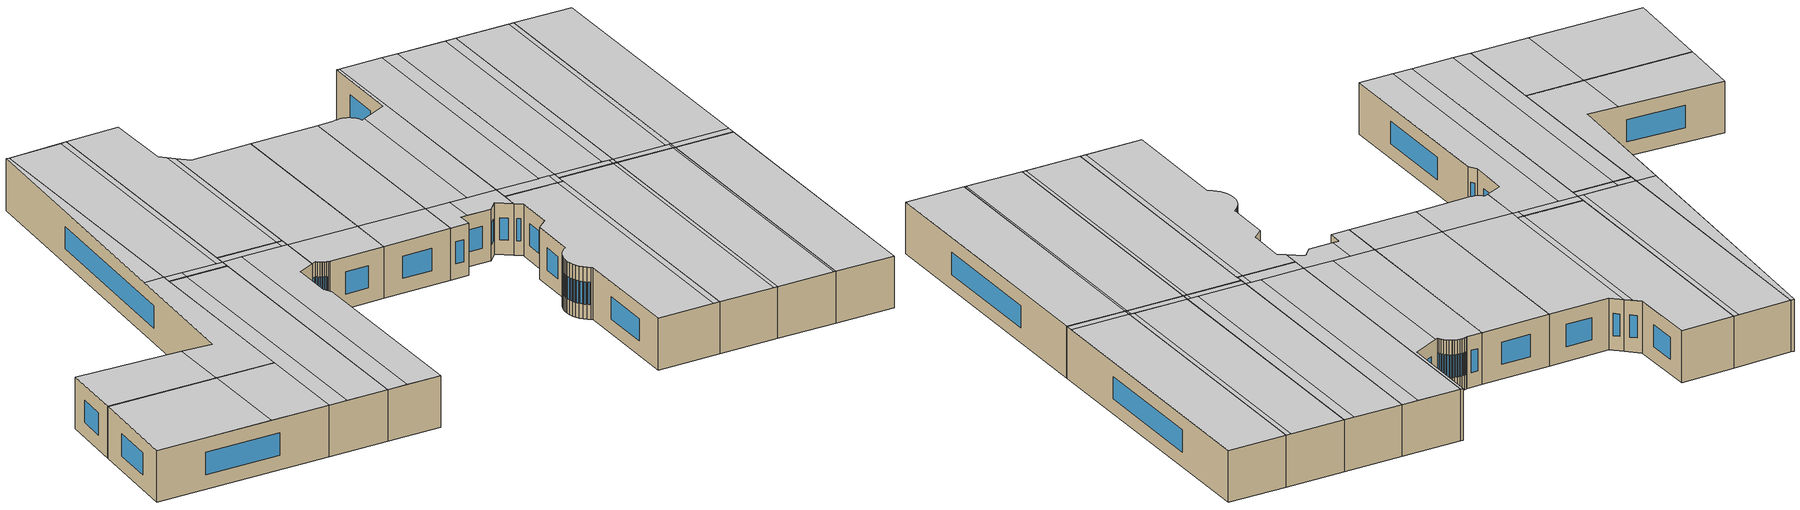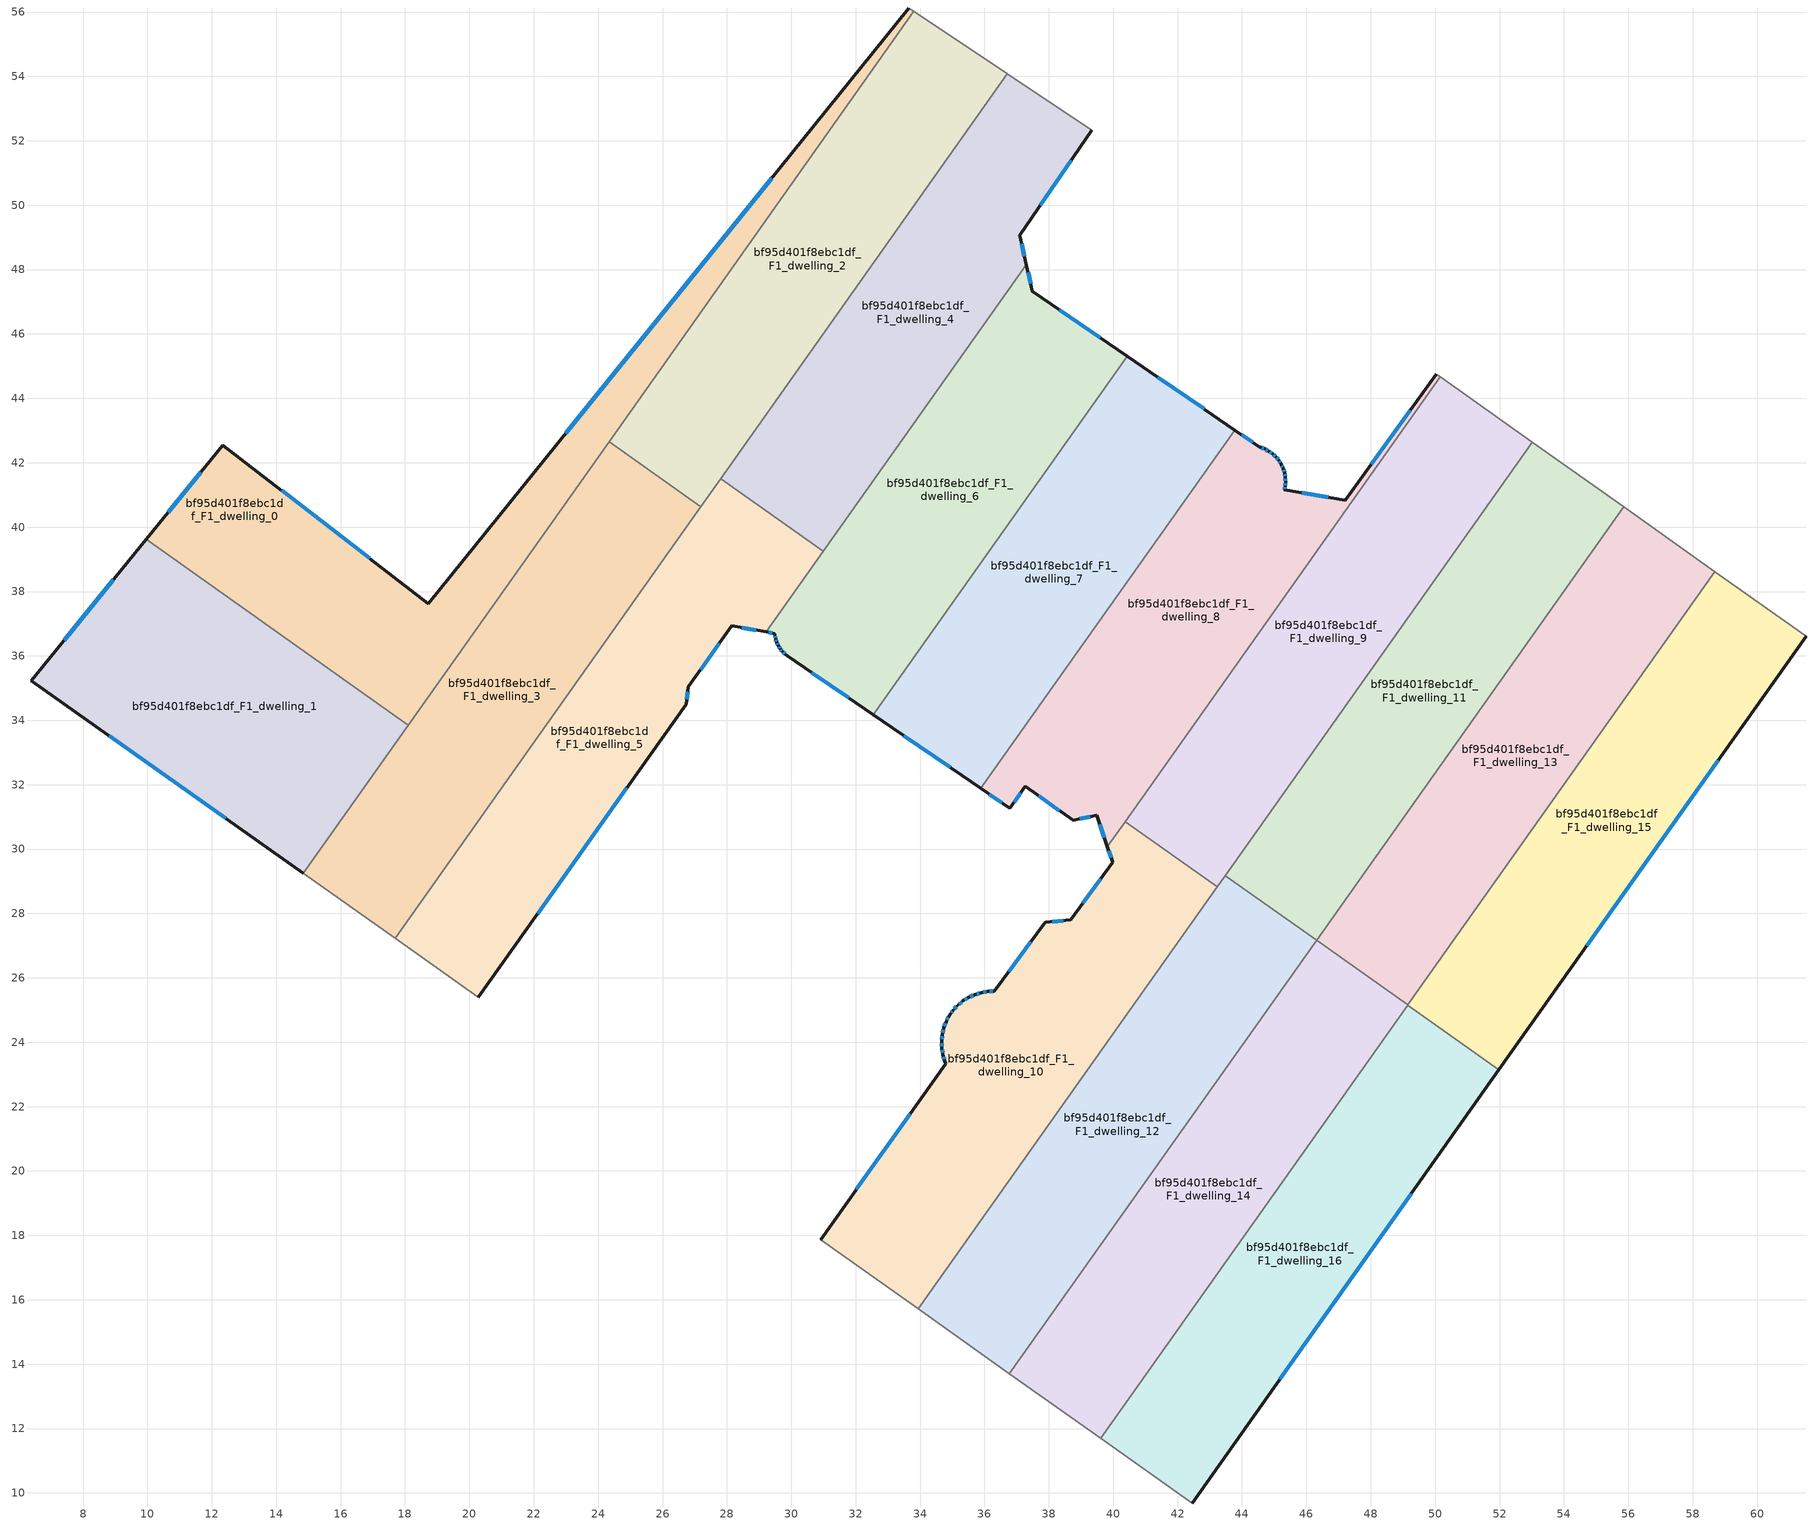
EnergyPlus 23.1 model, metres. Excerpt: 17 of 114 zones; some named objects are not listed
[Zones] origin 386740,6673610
bf95d401f8ebc1df_F1_dwelling_0
 floor to bf95d401f8ebc1df_F0_dwelling_0 (EU_floor_Construction): 33.81,56.02 18.1,33.85 9.96,39.62 12.34,42.55 18.73,37.63 33.65,56.13 z3
 wall outside (EU_wall_Construction): 33.65,56.13 18.73,37.63 12.34,42.55 9.96,39.62 z3:6
 wall adiabatic (EU_wall_Construction): 33.81,56.02 33.65,56.13 z3:6
 wall to bf95d401f8ebc1df_F1_dwelling_1 (EU_wall_Construction): 9.96,39.62 18.1,33.85 z3:6
 wall to bf95d401f8ebc1df_F1_dwelling_2 (EU_wall_Construction): 24.34,42.65 33.81,56.02 z3:6
 wall to bf95d401f8ebc1df_F1_dwelling_3 (EU_wall_Construction): 18.1,33.85 24.34,42.65 z3:6
 window (EU_Window_Construction): 29.39,50.84 22.99,42.91 / 11.66,41.71 10.64,40.46 / 16.9,39.03 14.17,41.14 z3.86:5.14
 ceiling to bf95d401f8ebc1df_F2_dwelling_1 (EU_floor_Construction): 18.1,33.85 24.64,43.07 23.67,43.76 18.73,37.63 17.3,38.73 15.27,35.86 z6
 ceiling to bf95d401f8ebc1df_F2_dwelling_8 (EU_floor_Construction): 24.64,43.07 33.81,56.02 33.65,56.13 23.67,43.76 z6
 ceiling to bf95d401f8ebc1df_F2_dwelling_0 (EU_floor_Construction): 15.27,35.86 17.3,38.73 12.34,42.55 9.96,39.62 z6
bf95d401f8ebc1df_F1_dwelling_1
 floor to bf95d401f8ebc1df_F0_dwelling_1 (EU_floor_Construction): 18.1,33.85 14.84,29.25 6.4,35.23 9.96,39.62 z3
 wall outside (EU_wall_Construction): 9.96,39.62 6.4,35.23 14.84,29.25 z3:6
 wall to bf95d401f8ebc1df_F1_dwelling_3 (EU_wall_Construction): 14.84,29.25 18.1,33.85 z3:6
 window (EU_Window_Construction): 8.94,38.37 7.42,36.49 / 8.81,33.52 12.43,30.96 z3.86:5.14
 ceiling to bf95d401f8ebc1df_F2_dwelling_0 (EU_floor_Construction): 12.01,31.26 15.27,35.86 9.96,39.62 6.4,35.23 z6
 ceiling to bf95d401f8ebc1df_F2_dwelling_1 (EU_floor_Construction): 14.84,29.25 18.1,33.85 15.27,35.86 12.01,31.26 z6
bf95d401f8ebc1df_F1_dwelling_10
 floor to bf95d401f8ebc1df_F0_dwelling_10 (EU_floor_Construction): 43.23,28.82 33.94,15.72 30.91,17.86 34.8,23.33 34.77,23.41 34.71,23.61 34.68,23.82 34.67,24.03 34.69,24.24 34.73,24.44 34.81,24.64 34.91,24.82 34.94,24.87 35.03,25 35.17,25.15 35.33,25.28 35.51,25.39 35.7,25.48 35.9,25.54 36.11,25.58 36.31,25.58 37.89,27.73 38.68,27.8 39.98,29.59 39.82,30.08 40.37,30.85 z3
 wall outside (EU_wall_Construction): 39.82,30.08 39.98,29.59 38.68,27.8 37.89,27.73 36.31,25.58 36.11,25.58 35.9,25.54 35.7,25.48 35.51,25.39 35.33,25.28 35.17,25.15 35.03,25 34.94,24.87 34.91,24.82 34.81,24.64 34.73,24.44 34.69,24.24 34.67,24.03 34.68,23.82 34.71,23.61 34.77,23.41 34.8,23.33 30.91,17.86 z3:6
 wall to bf95d401f8ebc1df_F1_dwelling_9 (EU_wall_Construction): 43.23,28.82 40.37,30.85 z3:6
 wall adiabatic (EU_wall_Construction): 30.91,17.86 33.94,15.72 z3:6
 wall to bf95d401f8ebc1df_F1_dwelling_12 (EU_wall_Construction): 33.94,15.72 43.23,28.82 z3:6
 wall to bf95d401f8ebc1df_F1_dwelling_8 (EU_wall_Construction): 40.37,30.85 39.82,30.08 z3:6
 window (EU_Window_Construction): 34.67,23.97 34.67,23.88 / 34.68,24.18 34.67,24.09 / 34.72,24.38 34.7,24.3 / 34.79,24.58 34.76,24.5 / 34.88,24.77 34.84,24.69 / 35,24.96 34.96,24.91 / 35.13,25.11 35.07,25.04 / 35.29,25.24 35.22,25.19 / 35.46,25.36 35.38,25.31 / 35.65,25.46 35.57,25.42 / 35.85,25.52 35.76,25.5 / 36.05,25.57 35.96,25.55 / 36.25,25.58 36.17,25.58 / 37.44,27.12 36.76,26.2 / 38.45,27.78 38.11,27.75 / 39.61,29.08 39.05,28.31 / 39.87,29.94 39.93,29.73 / 33.69,21.77 32.03,19.43 / 34.73,23.56 34.75,23.47 / 34.69,23.76 34.7,23.67 z3.86:5.14
 ceiling to bf95d401f8ebc1df_F2_dwelling_4 (EU_floor_Construction): 33.65,15.92 42.94,29.03 40.37,30.85 39.82,30.08 39.98,29.59 38.68,27.8 37.89,27.73 36.31,25.58 36.11,25.58 35.9,25.54 35.7,25.48 35.51,25.39 35.33,25.28 35.17,25.15 35.03,25 34.94,24.87 34.91,24.82 34.81,24.64 34.73,24.44 34.69,24.24 34.67,24.03 34.68,23.82 34.71,23.61 34.77,23.41 34.8,23.33 30.91,17.86 z6
 ceiling to bf95d401f8ebc1df_F2_dwelling_5 (EU_floor_Construction): 33.94,15.72 43.23,28.82 42.94,29.03 33.65,15.92 z6
bf95d401f8ebc1df_F1_dwelling_11
 floor to bf95d401f8ebc1df_F0_dwelling_11 (EU_floor_Construction): 55.85,40.63 46.32,27.17 43.48,29.18 53.02,42.64 z3
 wall to bf95d401f8ebc1df_F1_dwelling_13 (EU_wall_Construction): 46.32,27.17 55.85,40.63 z3:6
 wall to bf95d401f8ebc1df_F1_dwelling_12 (EU_wall_Construction): 43.48,29.18 46.32,27.17 z3:6
 wall adiabatic (EU_wall_Construction): 55.85,40.63 53.02,42.64 z3:6
 wall to bf95d401f8ebc1df_F1_dwelling_9 (EU_wall_Construction): 53.02,42.64 43.48,29.18 z3:6
 ceiling to bf95d401f8ebc1df_F2_dwelling_13 (EU_floor_Construction): 46.05,27.9 55.33,41 53.02,42.64 43.74,29.54 z6
 ceiling to bf95d401f8ebc1df_F2_dwelling_14 (EU_floor_Construction): 46.57,27.53 55.85,40.63 55.33,41 46.05,27.9 z6
 ceiling to bf95d401f8ebc1df_F2_dwelling_5 (EU_floor_Construction): 46.12,27.31 46.38,27.67 43.74,29.54 43.48,29.18 z6
 ceiling to bf95d401f8ebc1df_F2_dwelling_6 (EU_floor_Construction): 46.32,27.17 46.57,27.53 46.38,27.67 46.12,27.31 z6
bf95d401f8ebc1df_F1_dwelling_12
 floor to bf95d401f8ebc1df_F0_dwelling_12 (EU_floor_Construction): 46.32,27.17 36.78,13.71 33.94,15.72 43.48,29.18 z3
 wall to bf95d401f8ebc1df_F1_dwelling_14 (EU_wall_Construction): 36.78,13.71 46.32,27.17 z3:6
 wall adiabatic (EU_wall_Construction): 33.94,15.72 36.78,13.71 z3:6
 wall to bf95d401f8ebc1df_F1_dwelling_9 (EU_wall_Construction): 43.48,29.18 43.23,28.82 z3:6
 ceiling to bf95d401f8ebc1df_F2_dwelling_5 (EU_floor_Construction): 36.58,13.85 46.12,27.31 43.48,29.18 33.94,15.72 z6
 ceiling to bf95d401f8ebc1df_F2_dwelling_6 (EU_floor_Construction): 36.78,13.71 46.32,27.17 46.12,27.31 36.58,13.85 z6
bf95d401f8ebc1df_F1_dwelling_13
 floor to bf95d401f8ebc1df_F0_dwelling_13 (EU_floor_Construction): 58.69,38.62 49.15,25.16 46.32,27.17 55.85,40.63 z3
 wall to bf95d401f8ebc1df_F1_dwelling_14 (EU_wall_Construction): 46.32,27.17 49.15,25.16 z3:6
 wall adiabatic (EU_wall_Construction): 58.69,38.62 55.85,40.63 z3:6
 wall to bf95d401f8ebc1df_F1_dwelling_15 (EU_wall_Construction): 49.15,25.16 58.69,38.62 z3:6
 ceiling to bf95d401f8ebc1df_F2_dwelling_14 (EU_floor_Construction): 49.15,25.71 58.43,38.81 55.85,40.63 46.57,27.53 z6
 ceiling to bf95d401f8ebc1df_F2_dwelling_15 (EU_floor_Construction): 49.41,25.52 58.69,38.62 58.43,38.81 49.15,25.71 z6
 ceiling to bf95d401f8ebc1df_F2_dwelling_6 (EU_floor_Construction): 49.05,25.23 49.31,25.59 46.57,27.53 46.32,27.17 z6
 ceiling adiabatic (EU_roof_Construction): 49.15,25.16 49.41,25.52 49.31,25.59 49.05,25.23 z6
bf95d401f8ebc1df_F1_dwelling_14
 floor to bf95d401f8ebc1df_F0_dwelling_14 (EU_floor_Construction): 49.15,25.16 39.61,11.7 36.78,13.71 46.32,27.17 z3
 wall adiabatic (EU_wall_Construction): 36.78,13.71 39.61,11.7 z3:6
 wall to bf95d401f8ebc1df_F1_dwelling_16 (EU_wall_Construction): 39.61,11.7 49.14,25.15 z3:6
 wall to bf95d401f8ebc1df_F1_dwelling_15 (EU_wall_Construction): 49.15,25.15 49.15,25.16 z3:6
 ceiling to bf95d401f8ebc1df_F2_dwelling_6 (EU_floor_Construction): 39.52,11.77 49.05,25.23 46.32,27.17 36.78,13.71 z6
 ceiling adiabatic (EU_roof_Construction): 39.61,11.7 49.15,25.16 49.05,25.23 39.52,11.77 z6
bf95d401f8ebc1df_F1_dwelling_15
 floor to bf95d401f8ebc1df_F0_dwelling_15 (EU_floor_Construction): 61.52,36.62 51.98,23.14 49.15,25.15 58.69,38.62 z3
 wall outside (EU_wall_Construction): 51.98,23.14 61.52,36.62 z3:6
 wall to bf95d401f8ebc1df_F1_dwelling_16 (EU_wall_Construction): 49.15,25.15 51.98,23.14 z3:6
 wall adiabatic (EU_wall_Construction): 61.52,36.62 58.69,38.62 z3:6
 window (EU_Window_Construction): 54.71,26.99 58.8,32.77 z3.86:5.14
 ceiling to bf95d401f8ebc1df_F2_dwelling_15 (EU_floor_Construction): 52.24,23.51 61.52,36.62 58.69,38.62 49.41,25.52 z6
 ceiling to bf95d401f8ebc1df_F2_dwelling_7 (EU_floor_Construction): 51.98,23.14 52.24,23.51 49.41,25.52 49.15,25.15 z6
bf95d401f8ebc1df_F1_dwelling_16
 floor to bf95d401f8ebc1df_F0_dwelling_16 (EU_floor_Construction): 51.98,23.14 42.45,9.69 39.61,11.7 49.15,25.15 z3
 wall outside (EU_wall_Construction): 42.45,9.69 51.98,23.14 z3:6
 wall adiabatic (EU_wall_Construction): 39.61,11.7 42.45,9.69 z3:6
 window (EU_Window_Construction): 45.18,13.53 49.26,19.3 z3.86:5.14
 ceiling adiabatic (EU_roof_Construction): 42.45,9.69 51.98,23.14 49.15,25.15 39.61,11.7 z6
bf95d401f8ebc1df_F1_dwelling_2
 floor to bf95d401f8ebc1df_F0_dwelling_2 (EU_floor_Construction): 36.71,54.08 27.19,40.64 24.34,42.66 33.81,56.02 z3
 wall to bf95d401f8ebc1df_F1_dwelling_3 (EU_wall_Construction): 24.34,42.66 27.19,40.64 z3:6
 wall adiabatic (EU_wall_Construction): 36.71,54.08 33.81,56.02 z3:6
 wall to bf95d401f8ebc1df_F1_dwelling_4 (EU_wall_Construction): 27.81,41.51 36.71,54.08 z3:6
 wall to bf95d401f8ebc1df_F1_dwelling_5 (EU_wall_Construction): 27.19,40.64 27.81,41.51 z3:6
 ceiling adiabatic (EU_roof_Construction): 27.2,41.25 36.42,54.27 33.81,56.02 24.64,43.07 z6
 ceiling to bf95d401f8ebc1df_F2_dwelling_9 (EU_floor_Construction): 27.48,41.06 36.71,54.08 36.42,54.27 27.2,41.25 z6
 ceiling to bf95d401f8ebc1df_F2_dwelling_1 (EU_floor_Construction): 25.21,42.04 25.51,42.46 24.64,43.07 24.34,42.65 z6
 ceiling to bf95d401f8ebc1df_F2_dwelling_2 (EU_floor_Construction): 27.19,40.64 27.48,41.06 25.51,42.46 25.21,42.04 z6
bf95d401f8ebc1df_F1_dwelling_3
 floor to bf95d401f8ebc1df_F0_dwelling_3 (EU_floor_Construction): 27.19,40.64 17.69,27.23 14.84,29.25 24.34,42.66 z3
 wall adiabatic (EU_wall_Construction): 14.84,29.25 17.69,27.23 z3:6
 wall to bf95d401f8ebc1df_F1_dwelling_5 (EU_wall_Construction): 17.69,27.23 27.19,40.64 z3:6
 ceiling to bf95d401f8ebc1df_F2_dwelling_2 (EU_floor_Construction): 17.69,27.23 27.19,40.64 25.21,42.04 15.71,28.63 z6
 ceiling to bf95d401f8ebc1df_F2_dwelling_1 (EU_floor_Construction): 15.71,28.63 25.21,42.04 24.34,42.65 14.84,29.25 z6
bf95d401f8ebc1df_F1_dwelling_4
 floor to bf95d401f8ebc1df_F0_dwelling_4 (EU_floor_Construction): 39.34,52.33 37.1,49.07 37.3,48.15 30.99,39.25 27.81,41.51 36.71,54.08 z3
 wall outside (EU_wall_Construction): 37.3,48.15 37.1,49.07 39.34,52.33 z3:6
 wall to bf95d401f8ebc1df_F1_dwelling_5 (EU_wall_Construction): 27.81,41.51 30.99,39.25 z3:6
 wall adiabatic (EU_wall_Construction): 39.34,52.33 36.71,54.08 z3:6
 wall to bf95d401f8ebc1df_F1_dwelling_6 (EU_wall_Construction): 30.99,39.25 37.3,48.15 z3:6
 window (EU_Window_Construction): 37.74,50 38.7,51.39 / 37.24,48.41 37.15,48.81 z3.86:5.14
 ceiling to bf95d401f8ebc1df_F2_dwelling_9 (EU_floor_Construction): 30.71,39.45 37.2,48.61 37.1,49.07 39.34,52.33 36.71,54.08 27.81,41.51 z6
 ceiling to bf95d401f8ebc1df_F2_dwelling_10 (EU_floor_Construction): 30.99,39.25 37.3,48.15 37.2,48.61 30.71,39.45 z6
bf95d401f8ebc1df_F1_dwelling_5
 floor to bf95d401f8ebc1df_F0_dwelling_5 (EU_floor_Construction): 30.99,39.25 29.22,36.74 28.15,36.93 26.79,35.04 26.74,34.5 20.28,25.39 17.69,27.23 27.81,41.51 z3
 wall outside (EU_wall_Construction): 20.28,25.39 26.74,34.5 26.79,35.04 28.15,36.93 29.22,36.74 z3:6
 wall adiabatic (EU_wall_Construction): 17.69,27.23 20.28,25.39 z3:6
 wall to bf95d401f8ebc1df_F1_dwelling_6 (EU_wall_Construction): 29.22,36.74 30.99,39.25 z3:6
 window (EU_Window_Construction): 27.18,35.58 27.76,36.39 / 26.76,34.65 26.78,34.88 / 22.13,28 24.9,31.9 / 28.46,36.88 28.91,36.8 z3.86:5.14
 ceiling to bf95d401f8ebc1df_F2_dwelling_3 (EU_floor_Construction): 26.74,34.5 26.79,35.04 28.15,36.93 29.22,36.74 30.67,38.8 28.44,40.38 18.65,26.56 20.28,25.39 z6
 ceiling to bf95d401f8ebc1df_F2_dwelling_2 (EU_floor_Construction): 18.65,26.56 28.44,40.38 27.48,41.06 17.69,27.23 z6
 ceiling to bf95d401f8ebc1df_F2_dwelling_9 (EU_floor_Construction): 30.39,39 30.71,39.45 27.81,41.51 27.48,41.06 z6
 ceiling to bf95d401f8ebc1df_F2_dwelling_10 (EU_floor_Construction): 30.67,38.8 30.99,39.25 30.71,39.45 30.39,39 z6
bf95d401f8ebc1df_F1_dwelling_6
 floor to bf95d401f8ebc1df_F0_dwelling_6 (EU_floor_Construction): 40.43,45.31 32.55,34.17 29.88,36 29.82,36.05 29.73,36.13 29.66,36.22 29.6,36.3 29.6,36.32 29.55,36.42 29.51,36.54 29.49,36.65 29.49,36.7 29.22,36.74 37.3,48.15 37.48,47.33 z3
 wall outside (EU_wall_Construction): 29.22,36.74 29.49,36.7 29.49,36.65 29.51,36.54 29.55,36.42 29.6,36.32 29.6,36.3 29.66,36.22 29.73,36.13 29.82,36.05 29.88,36 32.55,34.17 / 40.43,45.31 37.48,47.33 37.3,48.15 z3:6
 wall to bf95d401f8ebc1df_F1_dwelling_7 (EU_wall_Construction): 32.55,34.17 40.43,45.31 z3:6
 window (EU_Window_Construction): 29.68,36.19 29.71,36.15 / 29.62,36.28 29.64,36.24 / 29.56,36.39 29.58,36.35 / 29.52,36.5 29.54,36.46 / 29.5,36.62 29.51,36.57 / 29.3,36.73 29.41,36.71 / 37.43,47.56 37.35,47.92 / 39.59,45.88 38.33,46.75 / 30.64,35.48 31.78,34.7 / 29.76,36.11 29.79,36.07 z3.86:5.14
 ceiling adiabatic (EU_roof_Construction): 34.1,36.37 40.43,45.31 37.48,47.33 37.3,48.15 30.67,38.8 z6
 ceiling to bf95d401f8ebc1df_F2_dwelling_3 (EU_floor_Construction): 32.55,34.17 34.1,36.37 30.67,38.8 29.22,36.74 29.49,36.7 29.49,36.65 29.51,36.54 29.55,36.42 29.6,36.32 29.6,36.3 29.66,36.22 29.73,36.13 29.82,36.05 29.88,36 z6
bf95d401f8ebc1df_F1_dwelling_7
 floor to bf95d401f8ebc1df_F0_dwelling_7 (EU_floor_Construction): 43.78,43.02 35.89,31.88 32.55,34.17 40.43,45.31 z3
 wall outside (EU_wall_Construction): 43.78,43.02 40.43,45.31 / 32.55,34.17 35.89,31.88 z3:6
 wall to bf95d401f8ebc1df_F1_dwelling_8 (EU_wall_Construction): 35.89,31.88 43.78,43.02 z3:6
 window (EU_Window_Construction): 42.82,43.67 41.39,44.65 / 33.5,33.52 34.93,32.54 z3.86:5.14
 ceiling to bf95d401f8ebc1df_F2_dwelling_3 (EU_floor_Construction): 35.89,31.88 37.41,34.03 34.1,36.37 32.55,34.17 z6
 ceiling adiabatic (EU_roof_Construction): 37.41,34.03 43.78,43.02 40.43,45.31 34.1,36.37 z6
bf95d401f8ebc1df_F1_dwelling_8
 floor to bf95d401f8ebc1df_F0_dwelling_8 (EU_floor_Construction): 50.16,44.67 39.82,30.08 39.5,31.05 38.76,30.9 37.27,31.95 36.79,31.26 35.89,31.88 43.78,43.02 44.55,42.49 44.58,42.48 44.71,42.43 44.84,42.36 44.95,42.28 45.06,42.18 45.15,42.07 45.21,41.98 45.22,41.95 45.28,41.82 45.32,41.68 45.35,41.54 45.35,41.4 45.34,41.26 45.32,41.16 47.21,40.83 50.03,44.75 z3
 wall outside (EU_wall_Construction): 35.89,31.88 36.79,31.26 37.27,31.95 38.76,30.9 39.5,31.05 39.82,30.08 / 50.03,44.75 47.21,40.83 45.32,41.16 45.34,41.26 45.35,41.4 45.35,41.54 45.32,41.68 45.28,41.82 45.22,41.95 45.21,41.98 45.15,42.07 45.06,42.18 44.95,42.28 44.84,42.36 44.71,42.43 44.58,42.48 44.55,42.49 43.78,43.02 z3:6
 wall adiabatic (EU_wall_Construction): 50.16,44.67 50.03,44.75 z3:6
 wall to bf95d401f8ebc1df_F1_dwelling_9 (EU_wall_Construction): 40.37,30.85 50.16,44.67 z3:6
 window (EU_Window_Construction): 37.69,31.65 38.33,31.2 / 36.93,31.46 37.13,31.75 / 36.15,31.7 36.53,31.44 / 44.33,42.64 44,42.86 / 44.67,42.44 44.61,42.46 / 44.8,42.38 44.75,42.41 / 44.92,42.3 44.87,42.34 / 45.03,42.21 44.98,42.25 / 45.12,42.1 45.08,42.15 / 45.19,42.01 45.16,42.05 / 45.26,41.86 45.24,41.91 / 45.31,41.72 45.29,41.78 / 45.34,41.58 45.33,41.64 / 45.35,41.44 45.35,41.5 / 45.34,41.3 45.35,41.36 / 45.32,41.19 45.33,41.23 / 46.67,40.93 45.86,41.07 / 49.23,43.63 48.02,41.95 / 39.59,30.78 39.73,30.36 / 38.97,30.94 39.28,31.01 z3.86:5.14
 ceiling to bf95d401f8ebc1df_F2_dwelling_11 (EU_floor_Construction): 39.43,32.59 45.48,41.13 45.32,41.16 45.34,41.26 45.35,41.4 45.35,41.54 45.32,41.68 45.28,41.82 45.22,41.95 45.21,41.98 45.15,42.07 45.06,42.18 44.95,42.28 44.84,42.36 44.71,42.43 44.58,42.48 44.55,42.49 43.78,43.02 37.41,34.03 z6
 ceiling to bf95d401f8ebc1df_F2_dwelling_12 (EU_floor_Construction): 40.88,31.57 50.15,44.66 50.03,44.75 47.21,40.83 45.48,41.13 39.43,32.59 z6
 ceiling to bf95d401f8ebc1df_F2_dwelling_4 (EU_floor_Construction): 39.82,30.08 40.88,31.57 38.62,33.17 37.59,31.72 38.76,30.9 39.5,31.05 z6
 ceiling to bf95d401f8ebc1df_F2_dwelling_3 (EU_floor_Construction): 37.59,31.72 38.62,33.17 37.41,34.03 35.89,31.88 36.79,31.26 37.27,31.95 z6
bf95d401f8ebc1df_F1_dwelling_9
 floor to bf95d401f8ebc1df_F0_dwelling_9 (EU_floor_Construction): 53.02,42.64 43.23,28.82 40.37,30.85 50.16,44.67 z3
 wall adiabatic (EU_wall_Construction): 53.02,42.64 50.16,44.67 z3:6
 ceiling to bf95d401f8ebc1df_F2_dwelling_12 (EU_floor_Construction): 42.95,30.1 52.23,43.19 50.15,44.66 40.88,31.57 z6
 ceiling to bf95d401f8ebc1df_F2_dwelling_4 (EU_floor_Construction): 42.94,29.03 43.44,29.75 40.88,31.57 40.37,30.85 z6
 ceiling to bf95d401f8ebc1df_F2_dwelling_13 (EU_floor_Construction): 43.74,29.54 53.02,42.64 52.23,43.19 42.95,30.1 z6
 ceiling to bf95d401f8ebc1df_F2_dwelling_5 (EU_floor_Construction): 43.23,28.82 43.74,29.54 43.44,29.75 42.94,29.03 z6
[Building]
EU S2 Campaign: North Axis=0; Terrain=City; Solar Distribution=FullExterior
[Site:Location]
Helsinki-Vantaa.AP: Latitude=60.317; Longitude=24.963; Time Zone=2; Elevation=54.6
[SizingPeriod:WeatherFileDays]
AnnualSizingPeriod: Begin Month=1; Begin Day of Month=1; End Month=12; End Day of Month=31; Day of Week for Start Day=Monday; Use Weather File Daylight Saving Period=No; Use Weather File Rain and Snow Indicators=No
[MATERIAL]
EU_InternalMass_Material: Roughness=MediumRough; Thickness=0.1; Conductivity=1; Density=1800; Specific Heat=900; Thermal Absorptance=0.9; Solar Absorptance=0.7; Visible Absorptance=0.7
[MATERIAL:NOMASS] Roughness=MediumRough; Thermal Absorptance=0.9; Solar Absorptance=0.7; Visible Absorptance=0.7
Name | Thermal Resistance
EU_wall_NoMass | 1.10183
EU_roof_NoMass; EU_floor_NoMass | 1.70606
[WINDOWMATERIAL:SIMPLEGLAZINGSYSTEM]
EU_Window_SimpleGlazing: UFactor=3.11035; Solar Heat Gain Coefficient=0.8; Visible Transmittance=0.8
[CONSTRUCTION]
EU_wall_Construction: EU_wall_NoMass
EU_roof_Construction: EU_roof_NoMass
EU_floor_Construction: EU_floor_NoMass
EU_Window_Construction: EU_Window_SimpleGlazing
EU_InternalMass_Construction: EU_InternalMass_Material
[ZONE] Type=1; Multiplier=1; Ceiling Height=autocalculate; Floor Area=autocalculate; Part of Total Floor Area=Yes
Name | Volume
bf95d401f8ebc1df_F1_dwelling_0 | 172.017
bf95d401f8ebc1df_F1_dwelling_1; bf95d401f8ebc1df_F1_dwelling_11; bf95d401f8ebc1df_F1_dwelling_14 | 172.006
bf95d401f8ebc1df_F1_dwelling_10 | 178.088
bf95d401f8ebc1df_F1_dwelling_12 | 171.982
bf95d401f8ebc1df_F1_dwelling_13 | 172.019
bf95d401f8ebc1df_F1_dwelling_15 | 172.01
bf95d401f8ebc1df_F1_dwelling_16 | 172.018
bf95d401f8ebc1df_F1_dwelling_2 | 172.052
bf95d401f8ebc1df_F1_dwelling_3 | 172.068
bf95d401f8ebc1df_F1_dwelling_4 | 171.994
bf95d401f8ebc1df_F1_dwelling_5 | 171.987
bf95d401f8ebc1df_F1_dwelling_6 | 171.997
bf95d401f8ebc1df_F1_dwelling_7 | 165.87
bf95d401f8ebc1df_F1_dwelling_8 | 166.043
bf95d401f8ebc1df_F1_dwelling_9 | 178.076
[INTERNALMASS] Construction=EU_InternalMass_Construction
Name | Zone or ZoneList | Surface Area
bf95d401f8ebc1df_F1_dwelling_0_EU_InternalMass | bf95d401f8ebc1df_F1_dwelling_0 | 57.3397
bf95d401f8ebc1df_F1_dwelling_1_EU_InternalMass | bf95d401f8ebc1df_F1_dwelling_1 | 57.3345
bf95d401f8ebc1df_F1_dwelling_2_EU_InternalMass | bf95d401f8ebc1df_F1_dwelling_2 | 57.3514
bf95d401f8ebc1df_F1_dwelling_3_EU_InternalMass | bf95d401f8ebc1df_F1_dwelling_3 | 57.3553
bf95d401f8ebc1df_F1_dwelling_4_EU_InternalMass | bf95d401f8ebc1df_F1_dwelling_4 | 57.3309
bf95d401f8ebc1df_F1_dwelling_5_EU_InternalMass | bf95d401f8ebc1df_F1_dwelling_5 | 57.329
bf95d401f8ebc1df_F1_dwelling_6_EU_InternalMass | bf95d401f8ebc1df_F1_dwelling_6 | 57.3327
bf95d401f8ebc1df_F1_dwelling_7_EU_InternalMass | bf95d401f8ebc1df_F1_dwelling_7 | 55.2901
bf95d401f8ebc1df_F1_dwelling_8_EU_InternalMass | bf95d401f8ebc1df_F1_dwelling_8 | 55.3474
bf95d401f8ebc1df_F1_dwelling_9_EU_InternalMass | bf95d401f8ebc1df_F1_dwelling_9 | 59.3585
bf95d401f8ebc1df_F1_dwelling_10_EU_InternalMass | bf95d401f8ebc1df_F1_dwelling_10 | 59.3631
bf95d401f8ebc1df_F1_dwelling_11_EU_InternalMass | bf95d401f8ebc1df_F1_dwelling_11 | 57.3359
bf95d401f8ebc1df_F1_dwelling_12_EU_InternalMass | bf95d401f8ebc1df_F1_dwelling_12 | 57.3273
bf95d401f8ebc1df_F1_dwelling_13_EU_InternalMass | bf95d401f8ebc1df_F1_dwelling_13 | 57.3401
bf95d401f8ebc1df_F1_dwelling_14_EU_InternalMass | bf95d401f8ebc1df_F1_dwelling_14 | 57.3359
bf95d401f8ebc1df_F1_dwelling_15_EU_InternalMass | bf95d401f8ebc1df_F1_dwelling_15 | 57.3358
bf95d401f8ebc1df_F1_dwelling_16_EU_InternalMass | bf95d401f8ebc1df_F1_dwelling_16 | 57.3397
[OTHEREQUIPMENT] Fuel Type=Electricity; Design Level Calculation Method=Watts/Area; Power per Zone Floor Area=1; Fraction Latent=0; Fraction Radiant=0; Fraction Lost=0; Carbon Dioxide Generation Rate=0; EndUse Subcategory=EU_Step8_InternalGains
Name | Zone or ZoneList or Space or SpaceList | Schedule
EU_Step8_InternalGain_bf95d401f8ebc1df_F1_dwelling_0_f000 | bf95d401f8ebc1df_F1_dwelling_0 | EU_Step8_GainSchedule_bf95d401f8ebc1df_F1_dwelling_0_f000
EU_Step8_InternalGain_bf95d401f8ebc1df_F1_dwelling_1_f000 | bf95d401f8ebc1df_F1_dwelling_1 | EU_Step8_GainSchedule_bf95d401f8ebc1df_F1_dwelling_1_f000
EU_Step8_InternalGain_bf95d401f8ebc1df_F1_dwelling_2_f000 | bf95d401f8ebc1df_F1_dwelling_2 | EU_Step8_GainSchedule_bf95d401f8ebc1df_F1_dwelling_2_f000
EU_Step8_InternalGain_bf95d401f8ebc1df_F1_dwelling_3_f000 | bf95d401f8ebc1df_F1_dwelling_3 | EU_Step8_GainSchedule_bf95d401f8ebc1df_F1_dwelling_3_f000
EU_Step8_InternalGain_bf95d401f8ebc1df_F1_dwelling_4_f000 | bf95d401f8ebc1df_F1_dwelling_4 | EU_Step8_GainSchedule_bf95d401f8ebc1df_F1_dwelling_4_f000
EU_Step8_InternalGain_bf95d401f8ebc1df_F1_dwelling_5_f000 | bf95d401f8ebc1df_F1_dwelling_5 | EU_Step8_GainSchedule_bf95d401f8ebc1df_F1_dwelling_5_f000
EU_Step8_InternalGain_bf95d401f8ebc1df_F1_dwelling_6_f000 | bf95d401f8ebc1df_F1_dwelling_6 | EU_Step8_GainSchedule_bf95d401f8ebc1df_F1_dwelling_6_f000
EU_Step8_InternalGain_bf95d401f8ebc1df_F1_dwelling_7_f000 | bf95d401f8ebc1df_F1_dwelling_7 | EU_Step8_GainSchedule_bf95d401f8ebc1df_F1_dwelling_7_f000
EU_Step8_InternalGain_bf95d401f8ebc1df_F1_dwelling_8_f000 | bf95d401f8ebc1df_F1_dwelling_8 | EU_Step8_GainSchedule_bf95d401f8ebc1df_F1_dwelling_8_f000
EU_Step8_InternalGain_bf95d401f8ebc1df_F1_dwelling_9_f000 | bf95d401f8ebc1df_F1_dwelling_9 | EU_Step8_GainSchedule_bf95d401f8ebc1df_F1_dwelling_9_f000
EU_Step8_InternalGain_bf95d401f8ebc1df_F1_dwelling_10_f000 | bf95d401f8ebc1df_F1_dwelling_10 | EU_Step8_GainSchedule_bf95d401f8ebc1df_F1_dwelling_10_f000
EU_Step8_InternalGain_bf95d401f8ebc1df_F1_dwelling_11_f000 | bf95d401f8ebc1df_F1_dwelling_11 | EU_Step8_GainSchedule_bf95d401f8ebc1df_F1_dwelling_11_f000
EU_Step8_InternalGain_bf95d401f8ebc1df_F1_dwelling_12_f000 | bf95d401f8ebc1df_F1_dwelling_12 | EU_Step8_GainSchedule_bf95d401f8ebc1df_F1_dwelling_12_f000
EU_Step8_InternalGain_bf95d401f8ebc1df_F1_dwelling_13_f000 | bf95d401f8ebc1df_F1_dwelling_13 | EU_Step8_GainSchedule_bf95d401f8ebc1df_F1_dwelling_13_f000
EU_Step8_InternalGain_bf95d401f8ebc1df_F1_dwelling_14_f000 | bf95d401f8ebc1df_F1_dwelling_14 | EU_Step8_GainSchedule_bf95d401f8ebc1df_F1_dwelling_14_f000
EU_Step8_InternalGain_bf95d401f8ebc1df_F1_dwelling_15_f000 | bf95d401f8ebc1df_F1_dwelling_15 | EU_Step8_GainSchedule_bf95d401f8ebc1df_F1_dwelling_15_f000
EU_Step8_InternalGain_bf95d401f8ebc1df_F1_dwelling_16_f000 | bf95d401f8ebc1df_F1_dwelling_16 | EU_Step8_GainSchedule_bf95d401f8ebc1df_F1_dwelling_16_f000
[ZONEVENTILATION:DESIGNFLOWRATE] Schedule=EU_AlwaysOn; Design Flow Rate Calculation Method=AirChanges/Hour; Air Changes per Hour=0.756316; Ventilation Type=Natural; Fan Pressure Rise=0; Fan Total Efficiency=1; Constant Term Coefficient=1; Temperature Term Coefficient=0; Velocity Term Coefficient=0; Velocity Squared Term Coefficient=0; Minimum Indoor Temperature=-100; Maximum Indoor Temperature=100; Delta Temperature=-100; Minimum Outdoor Temperature=-100; Maximum Outdoor Temperature=100; Maximum Wind Speed=40
Name | Zone or ZoneList or Space or SpaceList
EU_ConstantAir_bf95d401f8ebc1df_F1_dwelling_0 | bf95d401f8ebc1df_F1_dwelling_0
EU_ConstantAir_bf95d401f8ebc1df_F1_dwelling_1 | bf95d401f8ebc1df_F1_dwelling_1
EU_ConstantAir_bf95d401f8ebc1df_F1_dwelling_2 | bf95d401f8ebc1df_F1_dwelling_2
EU_ConstantAir_bf95d401f8ebc1df_F1_dwelling_3 | bf95d401f8ebc1df_F1_dwelling_3
EU_ConstantAir_bf95d401f8ebc1df_F1_dwelling_4 | bf95d401f8ebc1df_F1_dwelling_4
EU_ConstantAir_bf95d401f8ebc1df_F1_dwelling_5 | bf95d401f8ebc1df_F1_dwelling_5
EU_ConstantAir_bf95d401f8ebc1df_F1_dwelling_6 | bf95d401f8ebc1df_F1_dwelling_6
EU_ConstantAir_bf95d401f8ebc1df_F1_dwelling_7 | bf95d401f8ebc1df_F1_dwelling_7
EU_ConstantAir_bf95d401f8ebc1df_F1_dwelling_8 | bf95d401f8ebc1df_F1_dwelling_8
EU_ConstantAir_bf95d401f8ebc1df_F1_dwelling_9 | bf95d401f8ebc1df_F1_dwelling_9
EU_ConstantAir_bf95d401f8ebc1df_F1_dwelling_10 | bf95d401f8ebc1df_F1_dwelling_10
EU_ConstantAir_bf95d401f8ebc1df_F1_dwelling_11 | bf95d401f8ebc1df_F1_dwelling_11
EU_ConstantAir_bf95d401f8ebc1df_F1_dwelling_12 | bf95d401f8ebc1df_F1_dwelling_12
EU_ConstantAir_bf95d401f8ebc1df_F1_dwelling_13 | bf95d401f8ebc1df_F1_dwelling_13
EU_ConstantAir_bf95d401f8ebc1df_F1_dwelling_14 | bf95d401f8ebc1df_F1_dwelling_14
EU_ConstantAir_bf95d401f8ebc1df_F1_dwelling_15 | bf95d401f8ebc1df_F1_dwelling_15
EU_ConstantAir_bf95d401f8ebc1df_F1_dwelling_16 | bf95d401f8ebc1df_F1_dwelling_16
[HVACTEMPLATE:ZONE:IDEALLOADSAIRSYSTEM] System Availability Schedule=EU_AlwaysOn; Maximum Heating Supply Air Temperature=50; Minimum Cooling Supply Air Temperature=13; Maximum Heating Supply Air Humidity Ratio=0.0156; Minimum Cooling Supply Air Humidity Ratio=0.0077; Heating Limit=NoLimit; Cooling Limit=NoLimit; Heating Availability Schedule=EU_AlwaysOn; Cooling Availability Schedule=EU_CoolingOff; Dehumidification Control Type=ConstantSensibleHeatRatio; Cooling Sensible Heat Ratio=0.7; Dehumidification Setpoint=60; Humidification Control Type=None; Humidification Setpoint=30; Outdoor Air Method=None; Outdoor Air Flow Rate per Person=0.00944; Outdoor Air Flow Rate per Zone Floor Area=0; Outdoor Air Flow Rate per Zone=0; Demand Controlled Ventilation Type=None; Outdoor Air Economizer Type=NoEconomizer; Heat Recovery Type=None; Sensible Heat Recovery Effectiveness=0.7; Latent Heat Recovery Effectiveness=0.65
Name | Template Thermostat
bf95d401f8ebc1df_F1_dwelling_0 | EU_HeatOnly_bf95d401f8ebc1df_F1_dwelling_0
bf95d401f8ebc1df_F1_dwelling_1 | EU_HeatOnly_bf95d401f8ebc1df_F1_dwelling_1
bf95d401f8ebc1df_F1_dwelling_2 | EU_HeatOnly_bf95d401f8ebc1df_F1_dwelling_2
bf95d401f8ebc1df_F1_dwelling_3 | EU_HeatOnly_bf95d401f8ebc1df_F1_dwelling_3
bf95d401f8ebc1df_F1_dwelling_4 | EU_HeatOnly_bf95d401f8ebc1df_F1_dwelling_4
bf95d401f8ebc1df_F1_dwelling_5 | EU_HeatOnly_bf95d401f8ebc1df_F1_dwelling_5
bf95d401f8ebc1df_F1_dwelling_6 | EU_HeatOnly_bf95d401f8ebc1df_F1_dwelling_6
bf95d401f8ebc1df_F1_dwelling_7 | EU_HeatOnly_bf95d401f8ebc1df_F1_dwelling_7
bf95d401f8ebc1df_F1_dwelling_8 | EU_HeatOnly_bf95d401f8ebc1df_F1_dwelling_8
bf95d401f8ebc1df_F1_dwelling_9 | EU_HeatOnly_bf95d401f8ebc1df_F1_dwelling_9
bf95d401f8ebc1df_F1_dwelling_10 | EU_HeatOnly_bf95d401f8ebc1df_F1_dwelling_10
bf95d401f8ebc1df_F1_dwelling_11 | EU_HeatOnly_bf95d401f8ebc1df_F1_dwelling_11
bf95d401f8ebc1df_F1_dwelling_12 | EU_HeatOnly_bf95d401f8ebc1df_F1_dwelling_12
bf95d401f8ebc1df_F1_dwelling_13 | EU_HeatOnly_bf95d401f8ebc1df_F1_dwelling_13
bf95d401f8ebc1df_F1_dwelling_14 | EU_HeatOnly_bf95d401f8ebc1df_F1_dwelling_14
bf95d401f8ebc1df_F1_dwelling_15 | EU_HeatOnly_bf95d401f8ebc1df_F1_dwelling_15
bf95d401f8ebc1df_F1_dwelling_16 | EU_HeatOnly_bf95d401f8ebc1df_F1_dwelling_16
[SIZING:ZONE] Zone Cooling Design Supply Air Temperature Input Method=SupplyAirTemperature; Zone Cooling Design Supply Air Temperature=13; Zone Heating Design Supply Air Temperature Input Method=SupplyAirTemperature; Zone Heating Design Supply Air Temperature=50; Zone Cooling Design Supply Air Humidity Ratio=0.008; Zone Heating Design Supply Air Humidity Ratio=0.008; Cooling Design Air Flow Method=DesignDay; Cooling Design Air Flow Rate=0; Cooling Minimum Air Flow per Zone Floor Area=0.000762; Cooling Minimum Air Flow=0; Cooling Minimum Air Flow Fraction=0.2; Heating Design Air Flow Method=DesignDay; Heating Design Air Flow Rate=0; Heating Maximum Air Flow per Zone Floor Area=0.002032; Heating Maximum Air Flow=0.141576; Heating Maximum Air Flow Fraction=0.3; Account for Dedicated Outdoor Air System=No; Dedicated Outdoor Air System Control Strategy=NeutralSupplyAir; Dedicated Outdoor Air Low Setpoint Temperature for Design=autosize; Dedicated Outdoor Air High Setpoint Temperature for Design=autosize; Zone Load Sizing Method=Sensible Load Only No Latent Load; Zone Latent Cooling Design Supply Air Humidity Ratio Input Method=HumidityRatioDifference; Zone Cooling Design Supply Air Humidity Ratio Difference=0.005; Zone Latent Heating Design Supply Air Humidity Ratio Input Method=HumidityRatioDifference; Zone Humidification Design Supply Air Humidity Ratio Difference=0.005
bf95d401f8ebc1df_F1_dwelling_0; bf95d401f8ebc1df_F1_dwelling_1; bf95d401f8ebc1df_F1_dwelling_2; bf95d401f8ebc1df_F1_dwelling_3; bf95d401f8ebc1df_F1_dwelling_4; bf95d401f8ebc1df_F1_dwelling_5; bf95d401f8ebc1df_F1_dwelling_6; bf95d401f8ebc1df_F1_dwelling_7; bf95d401f8ebc1df_F1_dwelling_8; bf95d401f8ebc1df_F1_dwelling_9; bf95d401f8ebc1df_F1_dwelling_10; bf95d401f8ebc1df_F1_dwelling_11; bf95d401f8ebc1df_F1_dwelling_12; bf95d401f8ebc1df_F1_dwelling_13; bf95d401f8ebc1df_F1_dwelling_14; bf95d401f8ebc1df_F1_dwelling_15; bf95d401f8ebc1df_F1_dwelling_16
[SCHEDULE:CONSTANT]
Name | Hourly Value
EU_AlwaysOn | 1
EU_CoolingOff | 0
[SCHEDULE:FILE] Column Number=1; Rows to Skip at Top=0; Number of Hours of Data=8760; Column Separator=Comma; Interpolate to Timestep=No; Minutes per Item=60; Adjust Schedule for Daylight Savings=Yes
Name | File
EU_Step8_GainSchedule_bf95d401f8ebc1df_F1_dwelling_0_f000 | ../../schedules/bf95d401f8ebc1df/bf95d401f8ebc1df_F1_dwelling_0_f000_gain.csv
EU_Step8_GainSchedule_bf95d401f8ebc1df_F1_dwelling_1_f000 | ../../schedules/bf95d401f8ebc1df/bf95d401f8ebc1df_F1_dwelling_1_f000_gain.csv
EU_Step8_GainSchedule_bf95d401f8ebc1df_F1_dwelling_2_f000 | ../../schedules/bf95d401f8ebc1df/bf95d401f8ebc1df_F1_dwelling_2_f000_gain.csv
EU_Step8_GainSchedule_bf95d401f8ebc1df_F1_dwelling_3_f000 | ../../schedules/bf95d401f8ebc1df/bf95d401f8ebc1df_F1_dwelling_3_f000_gain.csv
EU_Step8_GainSchedule_bf95d401f8ebc1df_F1_dwelling_4_f000 | ../../schedules/bf95d401f8ebc1df/bf95d401f8ebc1df_F1_dwelling_4_f000_gain.csv
EU_Step8_GainSchedule_bf95d401f8ebc1df_F1_dwelling_5_f000 | ../../schedules/bf95d401f8ebc1df/bf95d401f8ebc1df_F1_dwelling_5_f000_gain.csv
EU_Step8_GainSchedule_bf95d401f8ebc1df_F1_dwelling_6_f000 | ../../schedules/bf95d401f8ebc1df/bf95d401f8ebc1df_F1_dwelling_6_f000_gain.csv
EU_Step8_GainSchedule_bf95d401f8ebc1df_F1_dwelling_7_f000 | ../../schedules/bf95d401f8ebc1df/bf95d401f8ebc1df_F1_dwelling_7_f000_gain.csv
EU_Step8_GainSchedule_bf95d401f8ebc1df_F1_dwelling_8_f000 | ../../schedules/bf95d401f8ebc1df/bf95d401f8ebc1df_F1_dwelling_8_f000_gain.csv
EU_Step8_GainSchedule_bf95d401f8ebc1df_F1_dwelling_9_f000 | ../../schedules/bf95d401f8ebc1df/bf95d401f8ebc1df_F1_dwelling_9_f000_gain.csv
EU_Step8_GainSchedule_bf95d401f8ebc1df_F1_dwelling_10_f000 | ../../schedules/bf95d401f8ebc1df/bf95d401f8ebc1df_F1_dwelling_10_f000_gain.csv
EU_Step8_GainSchedule_bf95d401f8ebc1df_F1_dwelling_11_f000 | ../../schedules/bf95d401f8ebc1df/bf95d401f8ebc1df_F1_dwelling_11_f000_gain.csv
EU_Step8_GainSchedule_bf95d401f8ebc1df_F1_dwelling_12_f000 | ../../schedules/bf95d401f8ebc1df/bf95d401f8ebc1df_F1_dwelling_12_f000_gain.csv
EU_Step8_GainSchedule_bf95d401f8ebc1df_F1_dwelling_13_f000 | ../../schedules/bf95d401f8ebc1df/bf95d401f8ebc1df_F1_dwelling_13_f000_gain.csv
EU_Step8_GainSchedule_bf95d401f8ebc1df_F1_dwelling_14_f000 | ../../schedules/bf95d401f8ebc1df/bf95d401f8ebc1df_F1_dwelling_14_f000_gain.csv
EU_Step8_GainSchedule_bf95d401f8ebc1df_F1_dwelling_15_f000 | ../../schedules/bf95d401f8ebc1df/bf95d401f8ebc1df_F1_dwelling_15_f000_gain.csv
EU_Step8_GainSchedule_bf95d401f8ebc1df_F1_dwelling_16_f000 | ../../schedules/bf95d401f8ebc1df/bf95d401f8ebc1df_F1_dwelling_16_f000_gain.csv
